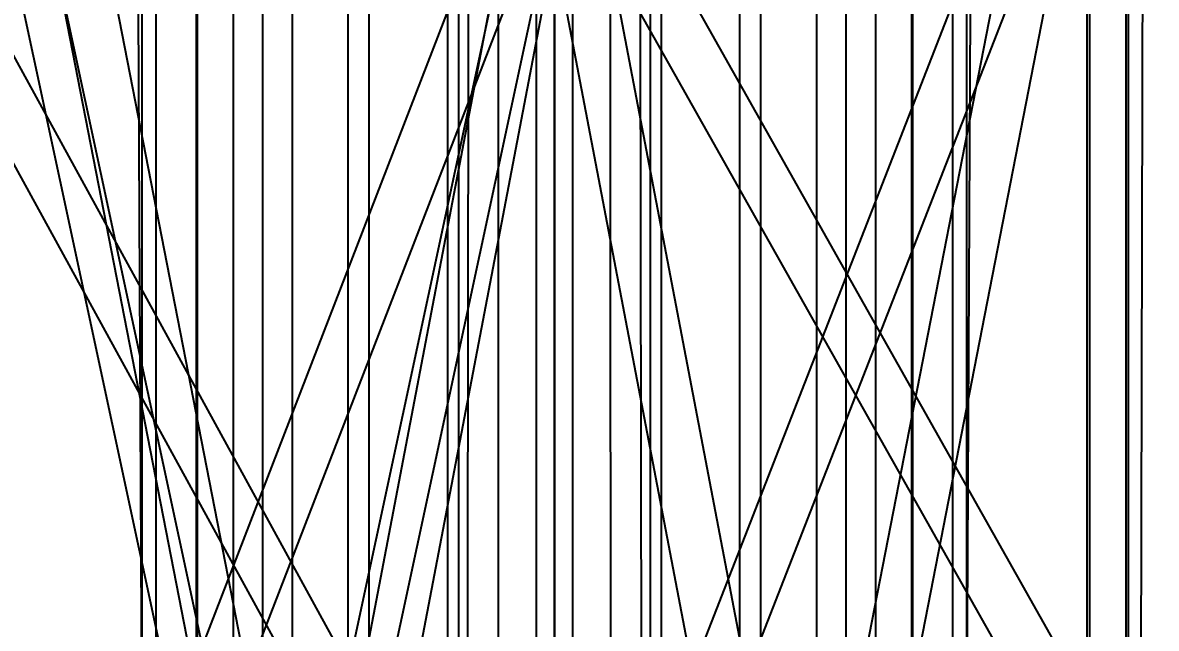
# Model space of a CAD drawing. Header units: millimetres. Extents: x -123812 to 252100, y -3000 to 639000.
# Drawn here: x -5159 to 5841, y 92040 to 97911 of the extents above; entities that cross this region are included whole.
import ezdxf

# ---------------------------------------------------------------- set-up
doc = ezdxf.new("R2010")
doc.units = ezdxf.units.MM
for name, color, linetype, lineweight in [('D-BMK-AXIS', 7, 'Continuous', 13), ('D-STR-CORE', 7, 'Continuous', 25), ('D-STR-DIM', 7, 'Continuous', 13), ('D-STR-STRC', 7, 'Continuous', 25)]:
    doc.layers.add(name, color=color, linetype=linetype, lineweight=lineweight)
doc.styles.add('OpenSansCondensed-Light', font='OpenSansCondensed-Light.ttf')
doc.styles.add('TOWER_UNICODE', font='Arial Unicode.ttf')
doc.dimstyles.new('EZDXF', dxfattribs={"dimtxt": 0.25, "dimasz": 0.175, "dimexe": 0.375, "dimexo": 0.125, "dimgap": 0.1, "dimtad": 1, "dimlfac": 100, "dimzin": 12, "dimdsep": 46, "dimtxsty": 'OpenSansCondensed-Light', "dimblk": 'ARCHTICK', "dimcen": 2.5, "dimazin": 3, "dimtfac": 0.5, "dimtmove": 2, "dimatfit": 3})

# ---------------------------------------------------------------- blocks, each defined once
blk = doc.blocks.new('_ARCHTICK')
at = {"color": 0, "linetype": 'BYBLOCK', "const_width": 0.15}
blk.add_lwpolyline([(-0.5, -0.5), (0.5, 0.5)], dxfattribs=at)

msp = doc.modelspace()

# ---------------------------------------------------------------- linework, layer by layer
at = {"layer": 'D-BMK-AXIS'}
msp.add_line((0, -3000), (0, 639000), dxfattribs=at)
at = {"layer": 'D-STR-CORE'}
for points in [[(-4000, 0), (-4000, 100000), (-3477.3, 100000), (-3477.3, 0)], [(-4000, 0), (-4000, 100000), (-3477.3, 100000), (-3477.3, 0)], [(-3863.7, 0), (-3863.7, 100000), (-3117.7, 100000), (-3117.7, 0)], [(-3863.7, 0), (-3863.7, 100000), (-3117.7, 100000), (-3117.7, 0)], [(-3464.1, 0), (-3464.1, 100000), (-2545.6, 100000), (-2545.6, 0)], [(-3464.1, 0), (-3464.1, 100000), (-2545.6, 100000), (-2545.6, 0)], [(-2828.4, 0), (-2828.4, 100000), (-1800, 100000), (-1800, 0)], [(-2828.4, 0), (-2828.4, 100000), (-1800, 100000), (-1800, 0)], [(-2000, 0), (-2000, 100000), (-931.7, 100000), (-931.7, 0)], [(-2000, 0), (-2000, 100000), (-931.7, 100000), (-931.7, 0)], [(-1035.3, 0), (-1035.3, 100000), (0, 100000), (0, 0)], [(-1035.3, 0), (-1035.3, 100000), (0, 100000), (0, 0)], [(0, 0), (0, 100000), (1035.3, 100000), (1035.3, 0)], [(0, 0), (0, 100000), (1035.3, 100000), (1035.3, 0)], [(931.7, 0), (931.7, 100000), (2000, 100000), (2000, 0)], [(931.7, 0), (931.7, 100000), (2000, 100000), (2000, 0)], [(1800, 0), (1800, 100000), (2828.4, 100000), (2828.4, 0)], [(1800, 0), (1800, 100000), (2828.4, 100000), (2828.4, 0)], [(2545.6, 0), (2545.6, 100000), (3464.1, 100000), (3464.1, 0)], [(2545.6, 0), (2545.6, 100000), (3464.1, 100000), (3464.1, 0)], [(3117.7, 0), (3117.7, 100000), (3863.7, 100000), (3863.7, 0)], [(3117.7, 0), (3117.7, 100000), (3863.7, 100000), (3863.7, 0)], [(3477.3, 0), (3477.3, 100000), (4000, 100000), (4000, 0)], [(3477.3, 0), (3477.3, 100000), (4000, 100000), (4000, 0)]]:
    msp.add_lwpolyline(points, close=True, dxfattribs=at)
at = {"layer": 'D-STR-STRC'}
for points in [[(222.3, 87622.3), (-6635, 100122.3), (-6646.3, 100118.1), (-6672, 100105.9), (-6710.3, 100086.5), (-6758.6, 100061.2), (-6813.6, 100031.7), (-6871.6, 100000), (-6928.7, 99968.3), (-6980.8, 99938.8), (-7024.6, 99913.5), (-7056.9, 99894.1), (-7075.7, 99881.9), (-7079.5, 99877.7), (-222.3, 87377.7)], [(-4597.1, 87408.3), (236.9, 99908.3), (234.2, 99925.1), (215.6, 99947.1), (182.3, 99972.6), (136.5, 100000), (81.5, 100027.4), (20.9, 100052.9), (-41.1, 100074.9), (-100.3, 100091.7), (-152.7, 100102.3), (-194.7, 100105.9), (-223.4, 100102.3), (-236.9, 100091.7), (-5070.8, 87591.7)], [(238.2, 87413), (5117, 99913), (5113.2, 99938.5), (5093.4, 99968.2), (5059, 100000), (5012.3, 100031.8), (4956.5, 100061.5), (4895.4, 100087), (4833.2, 100106.5), (4774.1, 100118.8), (4722.2, 100123), (4680.9, 100118.8), (4653.1, 100106.5), (4640.7, 100087), (-238.2, 87587)], [(7270.3, 87624.9), (220.9, 100124.9), (210.2, 100120.6), (185.2, 100108.1), (147.6, 100088.3), (99.9, 100062.4), (45.4, 100032.3), (-12.2, 100000), (-69, 99967.7), (-121, 99937.6), (-164.8, 99911.7), (-197.4, 99891.9), (-216.6, 99879.4), (-220.9, 99875.1), (6828.4, 87375.1)], [(198.7, 75042), (-5170.6, 100042), (-5177.4, 100047.1), (-5197.2, 100048.9), (-5228.8, 100047.4), (-5270, 100042.7), (-5317.9, 100035), (-5369.4, 100025), (-5420.8, 100013.3), (-5468.7, 100000.6), (-5509.9, 99988), (-5541.5, 99976.1), (-5561.3, 99965.9), (-5568.1, 99958), (-198.7, 74958)], [(-5170.6, 74958), (198.7, 99958), (192, 99965.9), (172.1, 99976.1), (140.5, 99988), (99.4, 100000.6), (51.4, 100013.3), (0, 100025), (-51.4, 100035), (-99.4, 100042.7), (-140.5, 100047.4), (-172.1, 100048.9), (-192, 100047.1), (-198.7, 100042), (-5568.1, 75042)], [(249.6, 75046), (-4629.3, 100046), (-4637.8, 100059.9), (-4662.7, 100069.7), (-4702.4, 100074.7), (-4754, 100074.7), (-4814.2, 100069.6), (-4878.8, 100059.7), (-4943.4, 100045.7), (-5003.6, 100028.7), (-5055.3, 100009.7), (-5094.9, 99990), (-5119.9, 99971), (-5128.4, 99954), (-249.6, 74954)], [(-4530, 74952.3), (249.5, 99952.3), (241, 99954.6), (216.1, 99960), (176.4, 99968.1), (124.7, 99978.4), (64.6, 99990.1), (0, 100002.6), (-64.6, 100014.8), (-124.7, 100026.1), (-176.4, 100035.5), (-216.1, 100042.6), (-241, 100046.7), (-249.5, 100047.7), (-5029, 75047.7)], [(5029, 75047.3), (249.5, 100047.3), (241, 100051.8), (216.1, 100052.8), (176.4, 100050.2), (124.8, 100044.1), (64.6, 100035.1), (0, 100023.7), (-64.6, 100010.6), (-124.8, 99996.9), (-176.4, 99983.3), (-216.1, 99970.9), (-241, 99960.5), (-249.5, 99952.7), (4530, 74952.7)], [(249.4, 74952.5), (5128.2, 99952.5), (5119.7, 99964.2), (5094.8, 99978.4), (5055.2, 99994.1), (5003.5, 100010.1), (4943.4, 100025.5), (4878.8, 100039.1), (4814.3, 100050.1), (4754.1, 100057.7), (4702.5, 100061.3), (4662.8, 100060.7), (4637.9, 100056), (4629.4, 100047.5), (-249.4, 75047.5)], [(5572.6, 75000), (5572.6, 100000), (5565.6, 100012.7), (5545.3, 100024.5), (5513, 100034.6), (5471, 100042.4), (5421.9, 100047.2), (5369.4, 100048.9), (5316.8, 100047.2), (5267.8, 100042.4), (5225.7, 100034.6), (5193.4, 100024.5), (5173.1, 100012.7), (5166.2, 100000), (5166.2, 75000)]]:
    msp.add_lwpolyline(points, dxfattribs=at)
for points in [[(-5712.8, 100000), (-5684.5, 87500), (-3983.5, 87500), (-4044.9, 100000)], [(-850.5, 87500), (850.5, 87500), (834, 100000), (-834, 100000)], [(-850.5, 87500), (850.5, 87500), (834, 100000), (-834, 100000)], [(-546.5, 87500), (546.5, 87500), (545.3, 100000), (-545.3, 100000)], [(-177.8, 75000), (177.8, 75000), (177.8, 100000), (-177.8, 100000)], [(-177.8, 75000), (177.8, 75000), (177.8, 100000), (-177.8, 100000)], [(3983.5, 87500), (5684.5, 87500), (5712.8, 100000), (4044.9, 100000)], [(5191.6, 75000), (5547.2, 75000), (5547.2, 100000), (5191.6, 100000)], [(5191.6, 75000), (5547.2, 75000), (5547.2, 100000), (5191.6, 100000)]]:
    msp.add_lwpolyline(points, close=True, dxfattribs=at)

# ---------------------------------------------------------------- dimensions: what is measured, and where the dimension line sits
at = {"layer": 'D-STR-DIM'}
for base, p2 in [((-112000, 0), (0, 634000)), ((187000, 0), (0, 450000)), ((250000, 0), (0, 375000)), ((124000, 0), (0, 350000))]:
    msp.add_linear_dim(base=base, p1=(0, 0), p2=p2, angle=90, dimstyle='EZDXF', override={"dimtxt": 8400, "dimasz": 3750, "dimexe": 2100, "dimexo": 1800, "dimgap": 2100, "dimtad": 1, "dimdec": 0, "dimlfac": 1, "dimlunit": 2, "dimtxsty": 'TOWER_UNICODE', "dimclrd": 7, "dimclre": 7, "dimclrt": 7}, dxfattribs=at).render()

doc.saveas('drawing.dxf')
